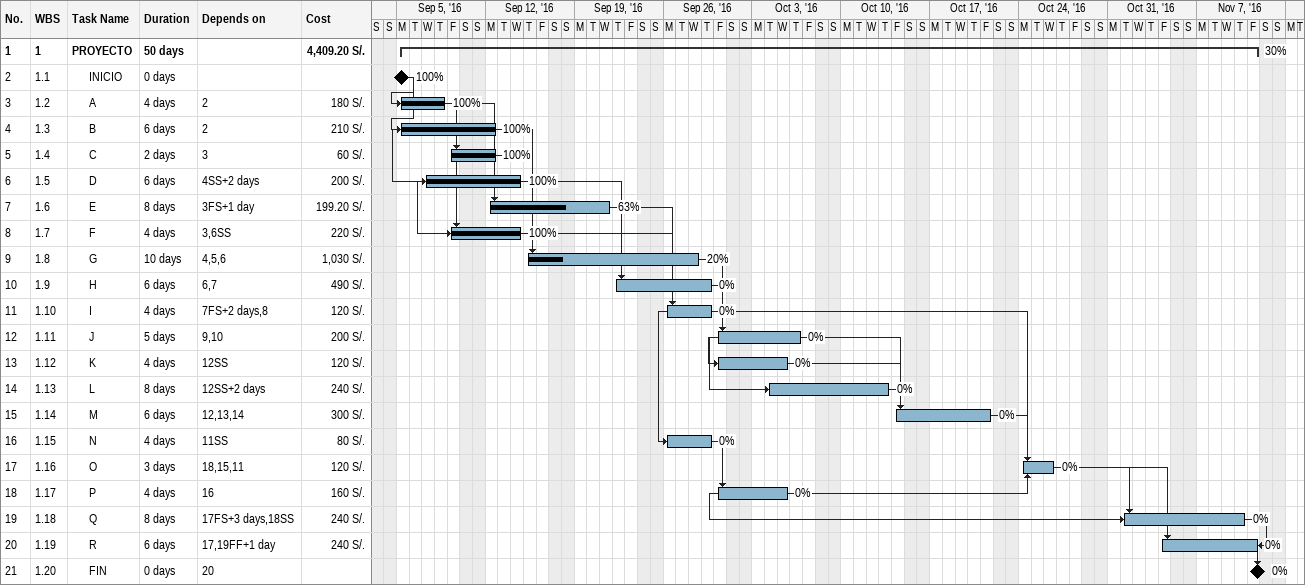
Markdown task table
| ID | WBS | Task | Duration | Start | Finish | Predecessors | % complete | Cost (S/.) |
|---|---|---|---|---|---|---|---|---|
| 1 | 1 | **PROYECTO** | 50d | 2016-09-05 | 2016-11-11 |  | 30 | 4409.20 |
| 2 | 1.1 | INICIO | 0d | 2016-09-05 | 2016-09-05 |  | 100 |  |
| 3 | 1.2 | A | 4d | 2016-09-05 | 2016-09-08 | 2 | 100 | 180 |
| 4 | 1.3 | B | 6d | 2016-09-05 | 2016-09-12 | 2 | 100 | 210 |
| 5 | 1.4 | C | 2d | 2016-09-09 | 2016-09-12 | 3 | 100 | 60 |
| 6 | 1.5 | D | 6d | 2016-09-07 | 2016-09-14 | 4SS+2d | 100 | 200 |
| 7 | 1.6 | E | 8d | 2016-09-12 | 2016-09-21 | 3FS+1d | 63 | 199.20 |
| 8 | 1.7 | F | 4d | 2016-09-09 | 2016-09-14 | 3, 6SS | 100 | 220 |
| 9 | 1.8 | G | 10d | 2016-09-15 | 2016-09-28 | 4, 5, 6 | 20 | 1030 |
| 10 | 1.9 | H | 6d | 2016-09-22 | 2016-09-29 | 6, 7 | 0 | 490 |
| 11 | 1.10 | I | 4d | 2016-09-26 | 2016-09-29 | 7FS+2d, 8 | 0 | 120 |
| 12 | 1.11 | J | 5d | 2016-09-30 | 2016-10-06 | 9, 10 | 0 | 200 |
| 13 | 1.12 | K | 4d | 2016-09-30 | 2016-10-05 | 12SS | 0 | 120 |
| 14 | 1.13 | L | 8d | 2016-10-04 | 2016-10-13 | 12SS+2d | 0 | 240 |
| 15 | 1.14 | M | 6d | 2016-10-14 | 2016-10-21 | 12, 13, 14 | 0 | 300 |
| 16 | 1.15 | N | 4d | 2016-09-26 | 2016-09-29 | 11SS | 0 | 80 |
| 17 | 1.16 | O | 3d | 2016-10-24 | 2016-10-26 | 18, 15, 11 | 0 | 120 |
| 18 | 1.17 | P | 4d | 2016-09-30 | 2016-10-05 | 16 | 0 | 160 |
| 19 | 1.18 | Q | 8d | 2016-11-01 | 2016-11-10 | 17FS+3d, 18SS | 0 | 240 |
| 20 | 1.19 | R | 6d | 2016-11-04 | 2016-11-11 | 17, 19FF+1d | 0 | 240 |
| 21 | 1.20 | FIN | 0d | 2016-11-11 | 2016-11-11 | 20 | 0 |  |
